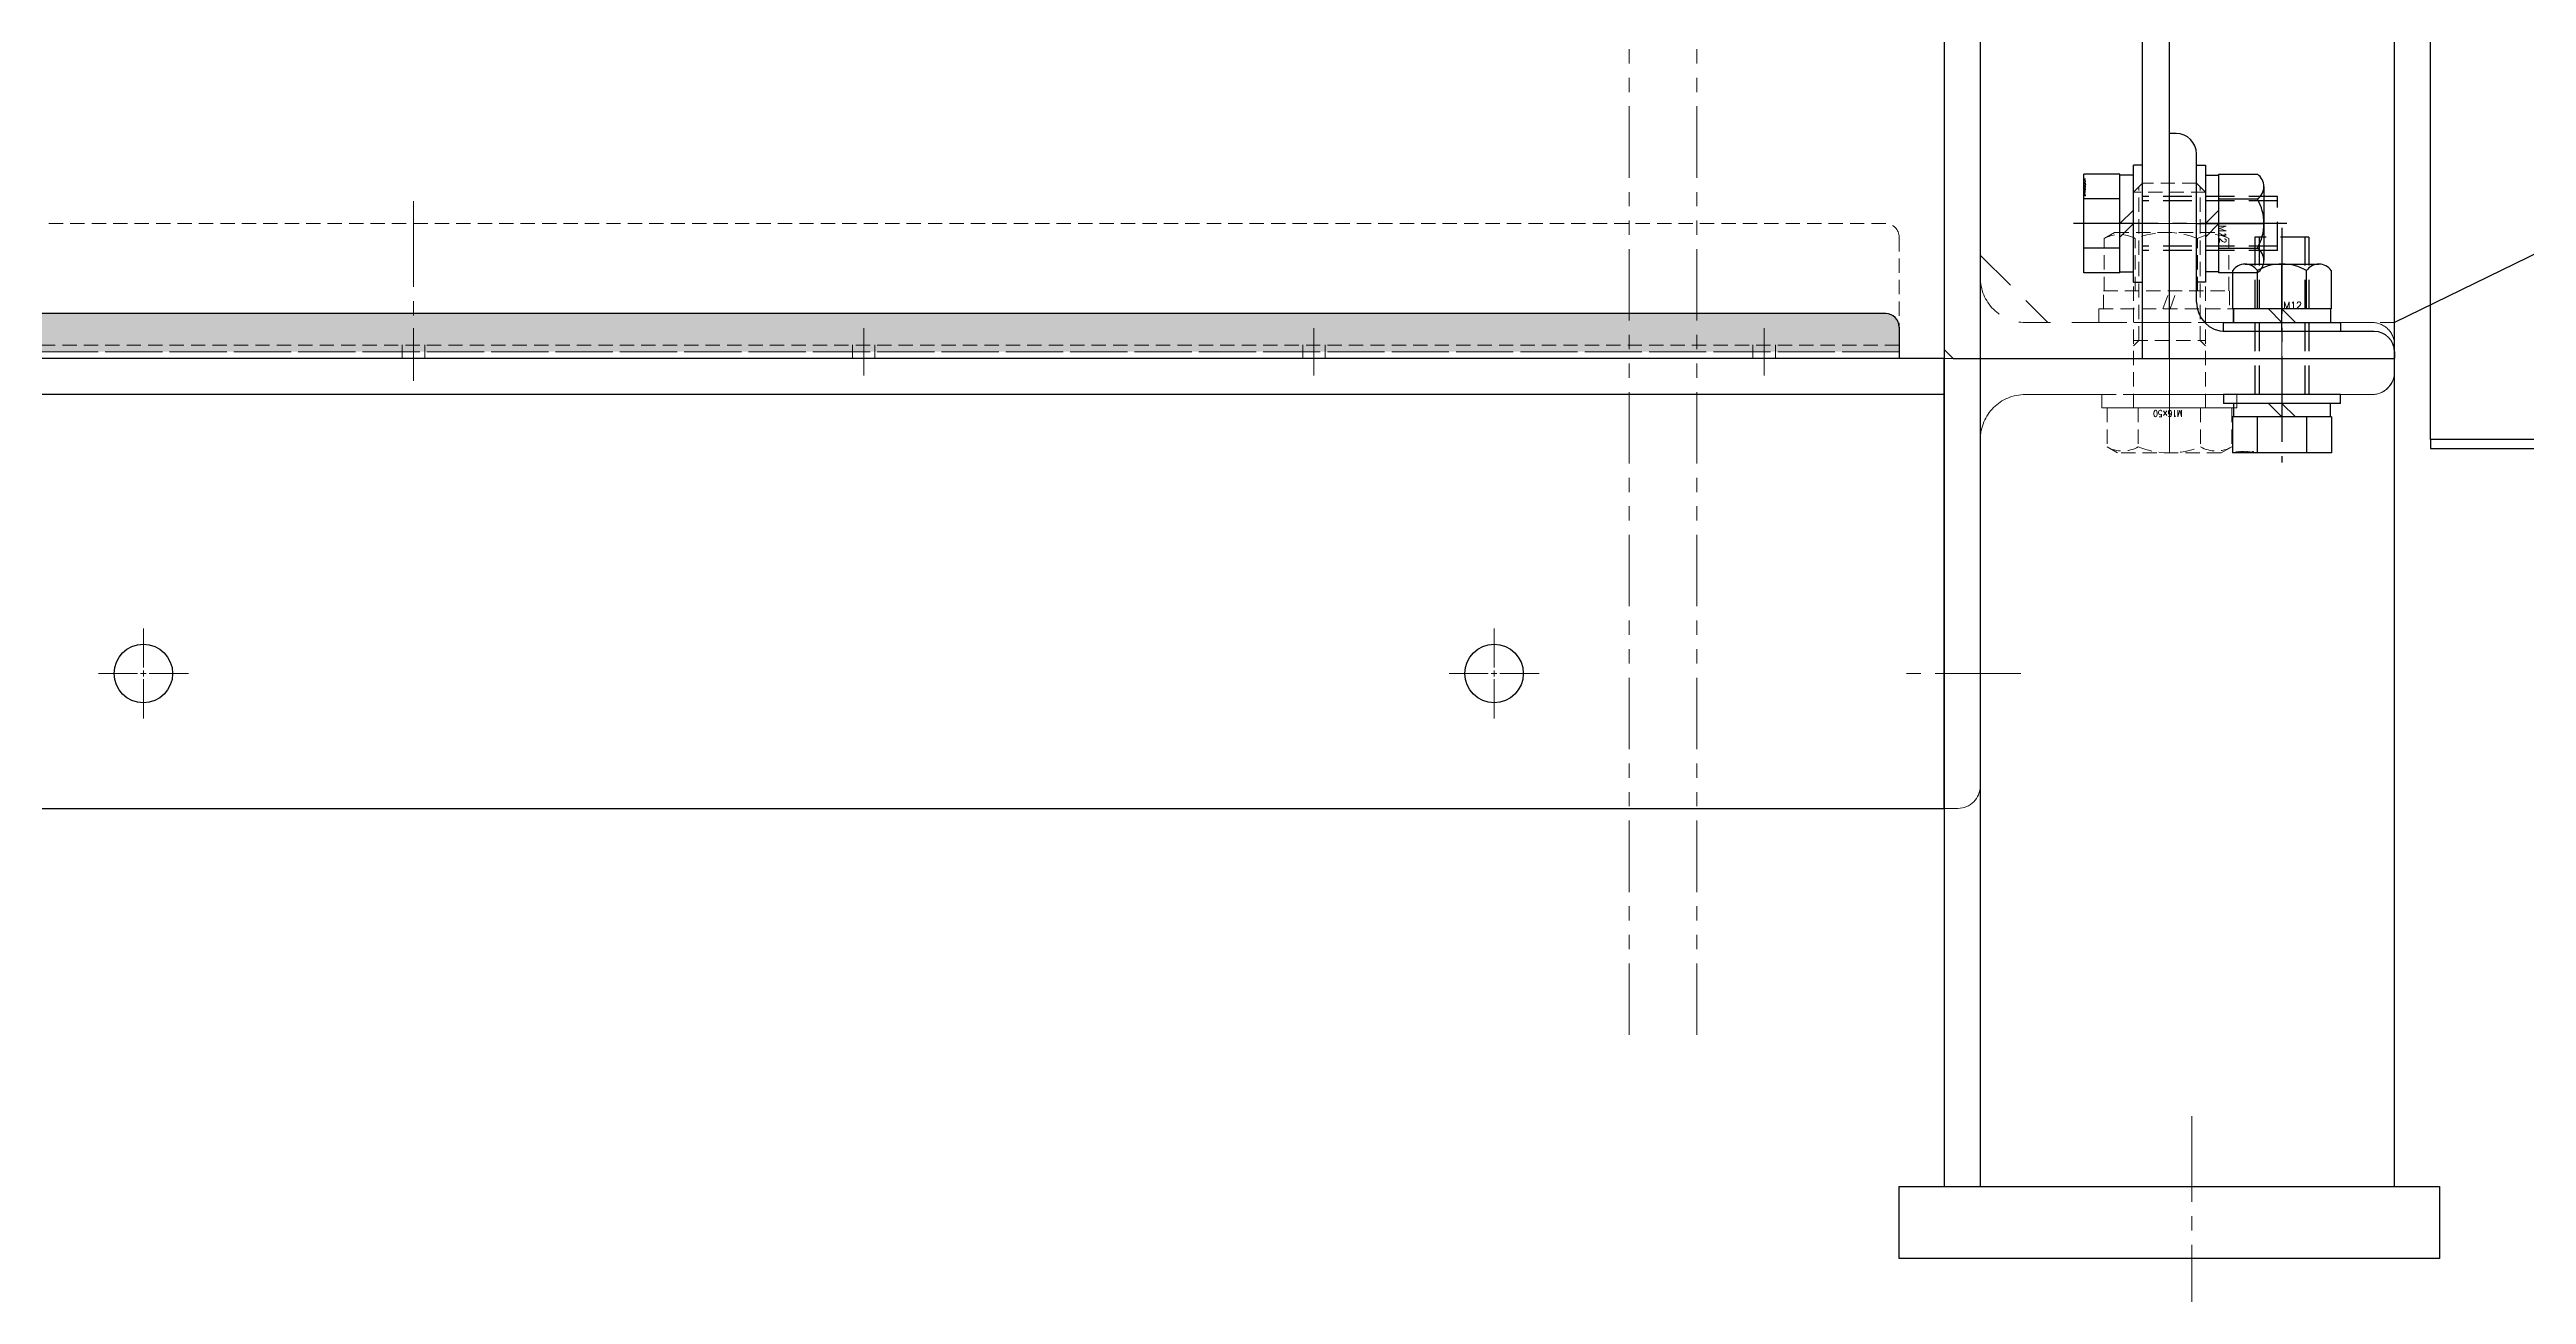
# Model space of a CAD drawing. Header units: millimetres. Extents: x 0 to 51411, y 0 to 16902.
# Drawn here: x 5009 to 5559, y 11590 to 11866 of the extents above; entities that cross this region are included whole.
import ezdxf

# ---------------------------------------------------------------- set-up
doc = ezdxf.new("R2010")
doc.units = ezdxf.units.MM
for name, pattern in [('CENTER2', [28.575, 19.05, -3.175, 3.175, -3.175]), ('HIDDEN', [9.525, 6.35, -3.175]), ('HIDDEN2', [4.7625, 3.175, -1.5875]), ('PHANTOM2', [31.75, 15.875, -3.175, 3.175, -3.175, 3.175, -3.175])]:
    doc.linetypes.add(name, pattern=pattern)
for name, color, linetype, lineweight in [('01_外形線', 7, 'Continuous', 25), ('03_かくれ線', 6, 'HIDDEN2', 13), ('04_中心線', 1, 'CENTER2', 9), ('05_CENTER', 4, 'CENTER2', 13), ('06_PHANTOM', 2, 'PHANTOM2', 13)]:
    doc.layers.add(name, color=color, linetype=linetype, lineweight=lineweight)
doc.layers.add('10_DRAFT', color=8, linetype='Continuous', lineweight=0, plot=False)
doc.styles.add('KSS_TXT', font='txt.shx', dxfattribs={"bigfont": 'extfont2.shx'})
doc.styles.add('KSS_TXT_L', font='txt.shx', dxfattribs={"height": 9, "bigfont": 'extfont2.shx'})
doc.styles.add('寸法用', font='simplex.shx', dxfattribs={"width": 0.8, "bigfont": '@extfont2.shx'})

# ---------------------------------------------------------------- blocks, each defined once
blk = doc.blocks.new('*U849')
at = {"layer": '04_中心線', "color": 0, "linetype": 'CENTER2', "transparency": 16777216}
for p, q in [((0, 1.3), (0, 10)), ((-10, 0), (-1.3, 0)), ((1.3, 0), (10, 0)), ((0, -10), (0, -1.3))]:
    blk.add_line(p, q, dxfattribs=at)
at = {"layer": '04_中心線', "color": 0, "linetype": 'Continuous', "transparency": 16777216}
for p, q in [((-0.65, 0), (0.65, 0)), ((0, -0.65), (0, 0.65))]:
    blk.add_line(p, q, dxfattribs=at)
blk = doc.blocks.new('*U844')
at = {"layer": '04_中心線', "color": 0, "linetype": 'CENTER2', "transparency": 16777216}
for p, q in [((0, 1.3), (0, 10)), ((-10, 0), (-1.3, 0)), ((1.3, 0), (10, 0)), ((0, -10), (0, -1.3))]:
    blk.add_line(p, q, dxfattribs=at)
at = {"layer": '04_中心線', "color": 0, "linetype": 'Continuous', "transparency": 16777216}
for p, q in [((-0.65, 0), (0.65, 0)), ((0, -0.65), (0, 0.65))]:
    blk.add_line(p, q, dxfattribs=at)
blk = doc.blocks.new('A$C1819430B_1_1')
at = {"color": 0}
for p, q in [((-10.97, 13), (10.97, 13)), ((-10.97, 5), (-10.97, 13)), ((-5.48, 5), (-5.48, 13)), ((5.48, 5), (5.48, 13)), ((10.97, 5), (10.97, 13)), ((-13, 2), (13, 2)), ((-13, 2), (-13, 0)), ((-13, 0), (13, 0)), ((-10.97, 5), (10.97, 5)), ((-10.75, 5), (-10.75, 2)), ((0, 2), (-3, 5)), ((0, 5), (3, 2)), ((10.75, 2), (10.75, 5)), ((13, 0), (13, 2))]:
    blk.add_line(p, q, dxfattribs=at)
at = {"color": 0, "linetype": 'CENTER2'}
blk.add_line((0, -32.11), (0, 15.28), dxfattribs=at)
at = {"color": 0, "linetype": 'HIDDEN'}
for p, q in [((-6, -30), (-6, 0)), ((-5.05, -30), (-5.05, 0)), ((5.05, -30), (5.05, 0)), ((6, -30), (6, 0)), ((-6, -30), (6, -30))]:
    blk.add_line(p, q, dxfattribs=at)
at = {"layer": '10_DRAFT', "style": 'KSS_TXT_L'}
blk.add_text('BT-M12x35L,SW,PW', height=0.3, dxfattribs=at).set_placement((6.07, 12.66))
blk = doc.blocks.new('A$C365C4D5C_1_1')
at = {"color": 0}
blk.add_line((-6, -30), (-6, 610), dxfattribs=at)
blk.add_lwpolyline([(-48, -30), (0, -30), (0, 610), (-48, 610), (-50, 608), (-50, -28)], close=True, dxfattribs=at)
at = {"layer": '05_CENTER'}
blk.add_line((8.14, 0), (-14.23, 0), dxfattribs=at)
blk = doc.blocks.new('A$C448B04A9_1_1_1')
at = {"color": 0}
for p, q in [((3, 100), (0, 100)), ((0, 0), (0, 100)), ((8, 18), (8, 95)), ((95, 8), (18, 8)), ((0, 0), (100, 0)), ((100, 3), (100, 0))]:
    blk.add_line(p, q, dxfattribs=at)
for centre, radius, start, end in [((3, 95), 5, 0, 90), ((18, 18), 10, 180, 270), ((95, 3), 5, 0, 90)]:
    blk.add_arc(centre, radius, start, end, dxfattribs=at)
blk = doc.blocks.new('A$C13E861D8_1_1')
at = {"color": 0}
for p, q in [((1.5, 50), (0, 50)), ((0, 0), (0, 50)), ((6, 12.5), (6, 45.5)), ((45.5, 6), (12.5, 6)), ((0, 0), (50, 0)), ((50, 1.5), (50, 0))]:
    blk.add_line(p, q, dxfattribs=at)
for centre, radius, start, end in [((1.5, 45.5), 4.5, 0, 90), ((12.5, 12.5), 6.5, 180, 270), ((45.5, 1.5), 4.5, 0, 90)]:
    blk.add_arc(centre, radius, start, end, dxfattribs=at)
blk = doc.blocks.new('A$C5EBE3137_1_1')
at = {"layer": '05_CENTER'}
for p, q in [((-5.49, 30), (11.61, 30)), ((25, 11.49), (25, -5.61))]:
    blk.add_line(p, q, dxfattribs=at)
blk.add_blockref('A$C13E861D8_1_1', (0, 0))
blk = doc.blocks.new('M12Nza_1_1_1')
at = {"color": 0}
for p, q in [((-10.95, 5), (-10.95, 13.53)), ((-8.21, 15), (8.21, 15)), ((-5.47, 5), (-5.47, 13.53)), ((5.48, 5), (5.48, 13.53)), ((10.95, 13.53), (10.95, 5)), ((10.95, 5), (-10.95, 5)), ((-10.75, 2), (-10.75, 5)), ((0, 2), (-3, 5)), ((0, 5), (3, 2)), ((10.75, 5), (10.75, 2))]:
    blk.add_line(p, q, dxfattribs=at)
at = {"color": 0, "linetype": 'CENTER2'}
blk.add_line((0, 0), (0, 15), dxfattribs=at)
at = {"color": 0}
blk.add_lwpolyline([(-13, 2), (13, 2), (13, 0), (-13, 0)], close=True, dxfattribs=at)
for centre, radius, start, end in [((-8.21, 11.71), 3.29, 33.626, 146.374), ((0, 4.05), 10.95, 60, 120), ((8.21, 11.71), 3.29, 33.626, 146.374)]:
    blk.add_arc(centre, radius, start, end, dxfattribs=at)
at = {"layer": '10_DRAFT', "style": 'KSS_TXT'}
blk.add_text('M12', height=1.5, dxfattribs=at).set_placement((0.31, 5.09))
blk = doc.blocks.new('A$C15646C67_1_1_1')
at = {"color": 0}
for p, q in [((-10.97, 13), (10.97, 13)), ((-10.97, 5), (-10.97, 13)), ((-5.48, 5), (-5.48, 13)), ((5.48, 5), (5.48, 13)), ((10.97, 5), (10.97, 13)), ((-13, 2), (13, 2)), ((-13, 2), (-13, 0)), ((-13, 0), (13, 0)), ((-10.97, 5), (10.97, 5)), ((-10.75, 5), (-10.75, 2)), ((0, 2), (-3, 5)), ((0, 5), (3, 2)), ((10.75, 2), (10.75, 5)), ((13, 0), (13, 2))]:
    blk.add_line(p, q, dxfattribs=at)
at = {"color": 0, "linetype": 'CENTER2'}
blk.add_line((0, -37.07), (0, 15.08), dxfattribs=at)
at = {"color": 0, "linetype": 'HIDDEN'}
for p, q in [((-6, -35), (-6, 0)), ((-5.05, -35), (-5.05, 0)), ((5.05, -35), (5.05, 0)), ((6, -35), (6, 0)), ((-6, -35), (6, -35))]:
    blk.add_line(p, q, dxfattribs=at)
at = {"layer": '10_DRAFT', "style": 'KSS_TXT_L'}
blk.add_text('BT-M12x40L,SW,PW', height=0.3, dxfattribs=at).set_placement((6.26, 12.66))

msp = doc.modelspace()

# ---------------------------------------------------------------- hatches: boundary and pattern name
at = {"layer": '03_かくれ線', "transparency": 33554495}
h = msp.add_hatch(color=256, dxfattribs=at)
h.dxf.hatch_style = 1
h.paths.add_polyline_path([(4762.467, 11807.615), (5416.467, 11807.615, -0.4142136), (5419.467, 11804.615), (5419.467, 11799.14), (4434.467, 11799.14), (4429.467, 11804.14), (4429.467, 11807.615), (4756.467, 11807.615, -0.4142136), (4759.467, 11804.615, -0.4142136)])

# ---------------------------------------------------------------- linework, layer by layer
msp.add_lwpolyline([(5861.467, 11967.64), (5529.467, 11805.64)])
at = {"layer": '01_外形線'}
for p, q in [((5429.467, 12827.64), (5429.467, 11613.64)), ((5437.467, 12827.64), (5437.467, 11613.64)), ((5529.467, 11613.64), (5529.467, 12817.64)), ((5416.467, 11807.615), (4762.467, 11807.615)), ((5419.467, 11804.615), (5419.467, 11797.64)), ((5429.467, 11797.64), (3429.467, 11797.64)), ((5419.467, 11797.64), (4759.467, 11797.64)), ((5429.467, 11697.64), (5429.467, 11797.64)), ((5429.467, 11789.64), (3429.467, 11789.64)), ((3429.467, 11697.64), (5429.467, 11697.64)), ((5429.467, 11613.64), (5529.467, 11613.64))]:
    msp.add_line(p, q, dxfattribs=at)
at = {"layer": '01_外形線', "color": 2}
for p, q in [((5833.467, 11779.64), (5537.467, 11779.64)), ((5537.467, 11779.64), (5537.467, 11777.64)), ((5537.467, 11777.64), (5833.467, 11777.64))]:
    msp.add_line(p, q, dxfattribs=at)
msp.add_lwpolyline([(5727.467, 12213.64), (5537.467, 12213.64), (5537.467, 12455.64), (5835.396, 12455.64, -0.1989124), (5837.517, 12454.762), (6037.467, 12254.812), (6037.467, 11887.64), (6034.467, 11887.64), (6034.467, 11779.64), (5537.467, 11779.64), (5537.467, 12163.64), (5652.972, 12163.64, 0.3563944), (5677.467, 12143.64), (5727.467, 12143.64, 0.4142192), (5752.467, 12168.64), (5752.467, 12188.64, 0.4142136), (5727.467, 12213.64)], format="xyb", dxfattribs=at)
at = {"layer": '01_外形線'}
msp.add_lwpolyline([(5539.467, 11613.64), (5539.467, 11597.64), (5419.467, 11597.64), (5419.467, 11613.64)], close=True, dxfattribs=at)
for centre in [(5029.467, 11727.64), (5329.467, 11727.64)]:
    msp.add_circle(centre, 6.5, dxfattribs=at)
msp.add_arc((5416.467, 11804.615), 3, 0, 90, dxfattribs=at)
at = {"layer": '03_かくれ線'}
for p, q in [((5416.467, 11827.615), (4762.467, 11827.615)), ((5419.467, 11824.615), (5419.467, 11797.64)), ((5419.467, 11800.615), (4759.467, 11800.615)), ((5086.967, 11800.64), (5086.967, 11797.64)), ((5091.967, 11800.64), (5091.967, 11797.64)), ((5186.967, 11800.64), (5186.967, 11797.64)), ((5191.967, 11800.64), (5191.967, 11797.64)), ((5286.967, 11800.64), (5286.967, 11797.64)), ((5291.967, 11800.64), (5291.967, 11797.64)), ((5386.967, 11800.64), (5386.967, 11797.64)), ((5391.967, 11800.64), (5391.967, 11797.64)), ((5529.467, 11805.64), (5524.467, 11805.64)), ((5419.467, 11799.115), (4759.467, 11799.115))]:
    msp.add_line(p, q, dxfattribs=at)
at = {"layer": '03_かくれ線', "ltscale": 3}
for p, q in [((5437.467, 11820.64), (5452.467, 11805.64)), ((5429.467, 11697.64), (5429.467, 11797.64)), ((5429.467, 11797.64), (5529.467, 11797.64)), ((5529.467, 11797.64), (5529.467, 11794.64)), ((5524.467, 11789.64), (5447.467, 11789.64)), ((5437.467, 11702.64), (5437.467, 11779.64)), ((5432.467, 11697.64), (5429.467, 11697.64))]:
    msp.add_line(p, q, dxfattribs=at)
msp.add_lwpolyline([(5429.467, 11797.64), (5529.467, 11797.64), (5529.467, 12067.64), (5429.467, 12067.64)], close=True, dxfattribs=at)
msp.add_lwpolyline([(5432.467, 11897.64), (5429.467, 11897.64), (5429.467, 11797.64), (5529.467, 11797.64), (5529.467, 11800.64, 0.4142136), (5524.467, 11805.64), (5447.467, 11805.64, -0.4142136), (5437.467, 11815.64), (5437.467, 11892.64, 0.4350117), (5432.115, 11897.628)], format="xyb", dxfattribs=at)
at = {"layer": '03_かくれ線'}
for points in [[(5471.467, 11834.64), (5473.467, 11836.64)], [(5471.467, 11786.64), (5471.467, 11834.64)], [(5487.467, 11834.64), (5471.467, 11834.64)], [(5472.667, 11801.64), (5472.667, 11835.84)], [(5485.467, 11836.64), (5473.467, 11836.64)], [(5487.467, 11834.64), (5485.467, 11836.64)], [(5486.267, 11801.64), (5486.267, 11835.84)], [(5487.467, 11786.64), (5487.467, 11834.64)], [(5464.949, 11824.28), (5467.306, 11825.64)], [(5464.949, 11812.64), (5464.949, 11824.28)], [(5467.306, 11825.64), (5490.306, 11825.64)], [(5471.878, 11812.64), (5471.878, 11824.28)], [(5485.734, 11812.64), (5485.734, 11824.28)], [(5492.662, 11824.28), (5490.306, 11825.64)], [(5492.662, 11812.64), (5492.662, 11824.28)], [(5464.806, 11812.64), (5492.806, 11812.64)], [(5464.806, 11808.64), (5464.806, 11812.64)], [(5478.006, 11808.64), (5479.462, 11812.64)], [(5479.606, 11808.64), (5481.062, 11812.64)], [(5492.806, 11812.64), (5492.806, 11808.64)], [(5471.467, 11801.64), (5487.467, 11801.64)], [(5472.667, 11801.64), (5471.467, 11800.44)], [(5486.267, 11801.64), (5487.467, 11800.44)], [(5465.611, 11786.64), (5465.611, 11778.001)], [(5465.611, 11786.64), (5493.323, 11786.64)], [(5472.539, 11786.64), (5472.539, 11778.001)], [(5486.395, 11786.64), (5486.395, 11778.001)], [(5493.323, 11786.64), (5493.323, 11778.001)], [(5465.611, 11778.001), (5467.967, 11776.64)], [(5490.967, 11776.64), (5467.967, 11776.64)], [(5493.323, 11778.001), (5490.967, 11776.64)]]:
    msp.add_lwpolyline(points, dxfattribs=at)
for points in [[(5464.949, 11824.28, -0.2679491), (5471.878, 11824.28)], [(5471.878, 11824.28, -0.1963667), (5485.734, 11824.28)], [(5485.734, 11824.28, -0.2679491), (5492.662, 11824.28)], [(5472.539, 11778.001, -0.2679491), (5465.611, 11778.001)], [(5486.395, 11778.001, -0.1963667), (5472.539, 11778.001)], [(5493.323, 11778.001, -0.2679491), (5486.395, 11778.001)]]:
    msp.add_lwpolyline(points, format="xyb", dxfattribs=at)
at = {"layer": '03_かくれ線', "ltscale": 3}
msp.add_lwpolyline([(5419.467, 11799.14), (4434.467, 11799.14), (4429.467, 11804.14), (4429.467, 11807.615)], dxfattribs=at)
at = {"layer": '03_かくれ線'}
for points in [[(5493.806, 11805.64), (5463.806, 11805.64), (5463.806, 11808.64), (5493.806, 11808.64)], [(5494.467, 11786.64), (5464.467, 11786.64), (5464.467, 11789.64), (5494.467, 11789.64)]]:
    msp.add_lwpolyline(points, close=True, dxfattribs=at)
msp.add_arc((5416.467, 11824.615), 3, 0, 90, dxfattribs=at)
at = {"layer": '03_かくれ線', "ltscale": 3}
for centre, radius, start, end in [((5447.467, 11779.64), 10, 90, 180), ((5524.467, 11794.64), 5, 270, 4.03841), ((5432.467, 11702.64), 5, 270, 0)]:
    msp.add_arc(centre, radius, start, end, dxfattribs=at)
at = {"layer": '04_中心線'}
for p, q in [((5089.467, 11832.615), (5089.467, 11792.64)), ((5479.467, 11815.44), (5479.467, 11786.64)), ((5479.467, 11806.986), (5479.467, 11780.329)), ((5504.467, 11806.986), (5504.467, 11780.329)), ((5089.467, 11804.39), (5089.467, 11793.89)), ((5189.467, 11804.39), (5189.467, 11793.89)), ((5289.467, 11804.39), (5289.467, 11793.89)), ((5389.467, 11804.39), (5389.467, 11793.89)), ((5446.485, 11727.64), (5420.807, 11727.64)), ((5484.467, 11629.233), (5484.467, 11581.585))]:
    msp.add_line(p, q, dxfattribs=at)
msp.add_lwpolyline([(5479.467, 11776.64), (5479.467, 11836.64)], dxfattribs=at)
at = {"layer": '06_PHANTOM', "transparency": 33554559}
for p, q in [((5359.467, 12933.188), (5359.467, 11645.764)), ((5374.467, 12933.188), (5374.467, 11645.764))]:
    msp.add_line(p, q, dxfattribs=at)

# ---------------------------------------------------------------- block references
for name, p in [('A$C365C4D5C_1_1', (5479.467, 11827.64)), ('A$C5EBE3137_1_1', (5479.467, 11797.64)), ('M12Nza_1_1_1', (5504.467, 11803.64))]:
    msp.add_blockref(name, p)
for name, p, rotation in [('A$C1819430B_1_1', (5473.467, 11827.64), 90), ('M12Nza_1_1_1', (5485.467, 11827.64), 270), ('A$C15646C67_1_1_1', (5504.467, 11789.64), 180)]:
    msp.add_blockref(name, p, dxfattribs=dict(rotation=rotation))
at = {"layer": '04_中心線', "linetype": 'CENTER2', "rotation": 270}
for name, p in [('*U849', (5029.467, 11727.64)), ('*U844', (5329.467, 11727.64))]:
    msp.add_blockref(name, p, dxfattribs=at)
at = {"layer": '06_PHANTOM', "xscale": -1, "rotation": 180}
msp.add_blockref('A$C448B04A9_1_1_1', (5429.467, 11797.64), dxfattribs=at)

# ---------------------------------------------------------------- texts
at = {"layer": '03_かくれ線', "style": '寸法用', "width": 0.8}
msp.add_text('M16×50', height=1.5, rotation=180, dxfattribs=at).set_placement((5482.365, 11786.14))

doc.saveas('drawing.dxf')
